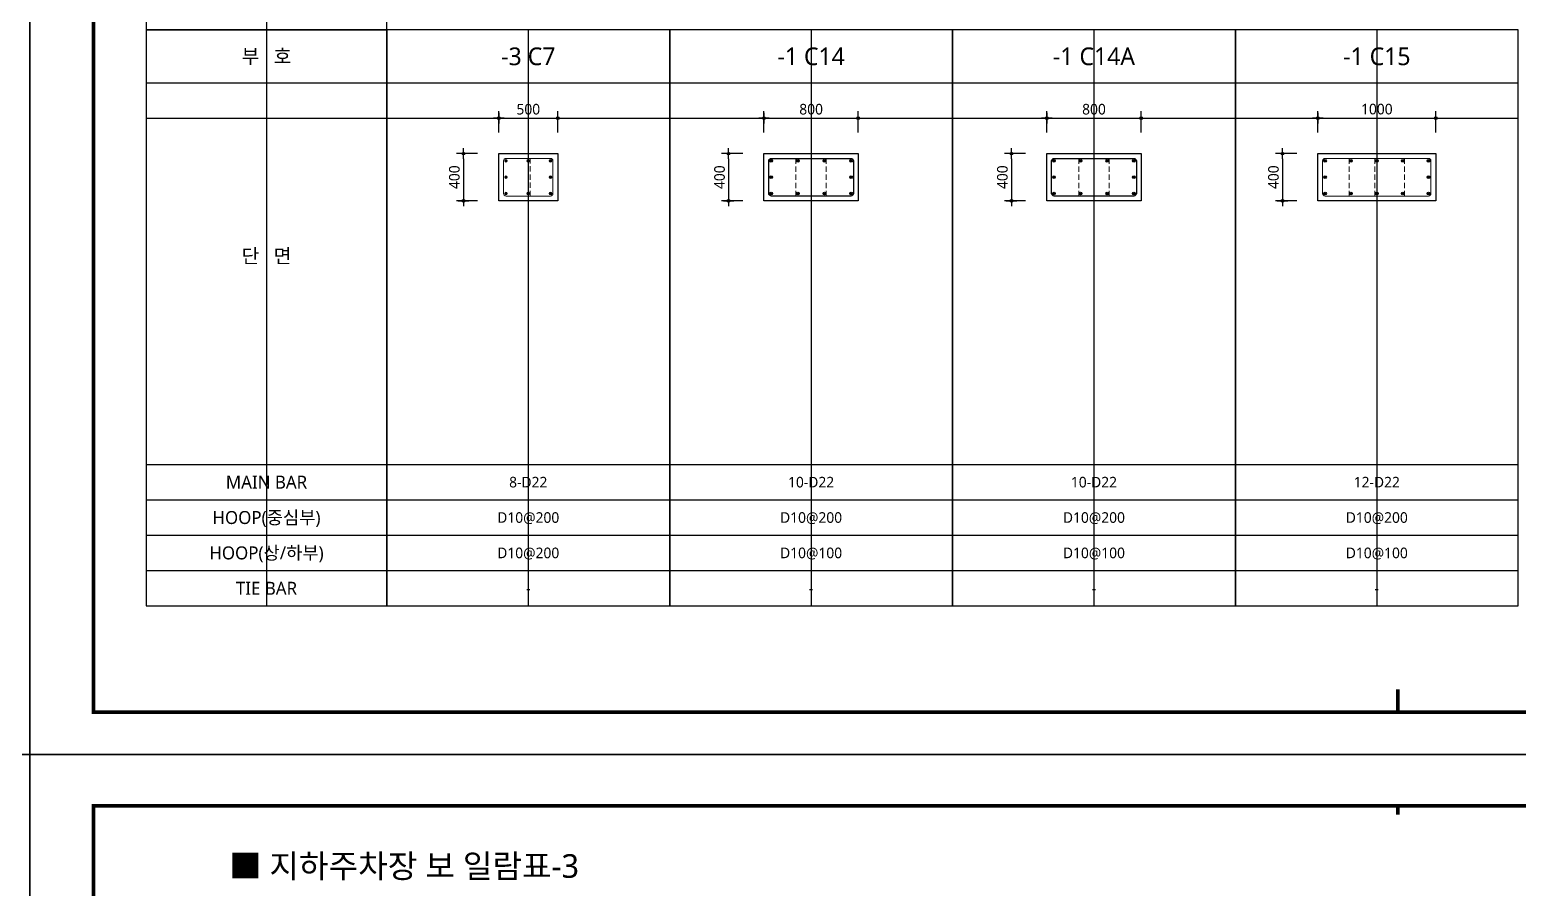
# Model space of a CAD drawing. Header units: millimetres. Extents: x 0 to 252030, y -124740 to 196020.
# Drawn here: x 75630 to 88260, y 159247 to 166526 of the extents above; entities that cross this region are included whole.
import ezdxf
from ezdxf.enums import TextEntityAlignment as Align

# ---------------------------------------------------------------- set-up
doc = ezdxf.new("R2010")
doc.units = ezdxf.units.MM
doc.header["$LTSCALE"] = 30
doc.linetypes.add('HID', pattern=[2.3, 1.5, -0.8])
doc.layers.get('DEFPOINTS').update_dxf_attribs({"color": 142})
for name, color, linetype in [('0-SEC1', 3, 'Continuous'), ('CON', 2, 'Continuous'), ('DIM', 7, 'Continuous'), ('S-철근', 3, 'Continuous'), ('SHEET', 7, 'Continuous'), ('TEXT', 6, 'Continuous'), ('TXT', 3, 'Continuous'), ('XR-FORM_(도룡동)$0$Sheet', 7, 'Continuous')]:
    doc.layers.add(name, color=color, linetype=linetype)
doc.layers.add('HoopBar', color=1, linetype='Continuous', lineweight=0)
doc.layers.add('TieBar', color=7, linetype='HID', lineweight=0)
doc.styles.get("Standard").update_dxf_attribs({"font": 'malgun.ttf'})
doc.styles.add('맑은 고딕', font='malgun.ttf')
doc.dimstyles.new('30NDIM', dxfattribs={"dimscale": 50, "dimtxt": 3, "dimasz": 1.5, "dimexe": 2, "dimexo": 6, "dimgap": 1, "dimtad": 1, "dimdec": 0, "dimrnd": 0.25, "dimzin": 0, "dimdsep": 46, "dimtxsty": 'Standard', "dimblk": 'Z_DOT', "dimcen": 5, "dimclrd": 256, "dimclre": 256, "dimclrt": 3, "dimadec": 0, "dimazin": 0, "dimtm": 1e-09, "dimtfac": 1, "dimtdec": 0, "dimtix": 1, "dimtmove": 2, "dimatfit": 1, "dimldrblk": 'Z_DOT', "dimfxl": 1, "dimtolj": 1, "dimtzin": 0, "dimarcsym": 0})

# ---------------------------------------------------------------- blocks, each defined once
blk = doc.blocks.new('XR-FORM_(도룡동)$0$S')
at = {"layer": 'XR-FORM_(도룡동)$0$Sheet', "const_width": 100}
blk.add_lwpolyline([(1850, 57950), (82250, 57950), (82250, 1200), (1850, 1200)], close=True, dxfattribs=at)
at = {"layer": 'XR-FORM_(도룡동)$0$Sheet', "linetype": 'Continuous', "const_width": 100}
for points in [[(38745, 57950), (38745, 57700)], [(38745, 1846), (38745, 1200)]]:
    blk.add_lwpolyline(points, dxfattribs=at)
blk = doc.blocks.new('XR-FORM_(도룡동)', base_point=(101.33, -56114.51))
at = {"layer": 'DEFPOINTS'}
blk.add_lwpolyline([(0, 0), (420, 0), (420, 297), (0, 297)], close=True, dxfattribs=at)
at = {"xscale": 0.005, "yscale": 0.005, "zscale": 0.005}
blk.add_blockref('XR-FORM_(도룡동)$0$S', (-0.25, 0), dxfattribs=at)
blk = doc.blocks.new('*U60')
at = {"layer": 'DEFPOINTS'}
for p, q in [((-1021, 4886), (-1021, 0)), ((-2043, 4136), (0, 4136))]:
    blk.add_line(p, q, dxfattribs=at)
at = {"layer": 'SHEET'}
blk.add_line((-2043, 4436), (0, 4436), dxfattribs=at)
at = {"layer": 'SHEET', "color": 6}
for p, q in [((-2043, 1200), (0, 1200)), ((-2043, 900), (0, 900)), ((-2043, 600), (0, 600)), ((-2043, 300), (0, 300))]:
    blk.add_line(p, q, dxfattribs=at)
at = {"layer": 'SHEET'}
blk.add_lwpolyline([(0, 4886), (-2043, 4886), (-2043, 0), (0, 0)], close=True, dxfattribs=at)
at = {"layer": 'TXT', "style": '맑은 고딕'}
for s, height, p in [('부   호', 120, (-1021, 4661)), ('단   면', 120, (-1021, 2968)), ('MAIN BAR', 110, (-1021, 1050)), ('HOOP(중심부)', 110, (-1021, 750)), ('HOOP(상/하부)', 110, (-1021, 450)), ('TIE BAR', 110, (-1021, 150))]:
    blk.add_text(s, height=height, dxfattribs=at).set_placement(p, align=Align.MIDDLE_CENTER)
blk = doc.blocks.new('*U58')
at = {"layer": 'DEFPOINTS'}
for p, q in [((-1200, 4886), (-1200, 0)), ((-2400, 4136), (0, 4136))]:
    blk.add_line(p, q, dxfattribs=at)
at = {"layer": 'SHEET'}
blk.add_line((-2400, 4436), (0, 4436), dxfattribs=at)
at = {"layer": 'SHEET', "color": 6}
for p, q in [((-2400, 1200), (0, 1200)), ((-2400, 900), (0, 900)), ((-2400, 600), (0, 600)), ((-2400, 300), (0, 300))]:
    blk.add_line(p, q, dxfattribs=at)
at = {"layer": 'SHEET'}
blk.add_lwpolyline([(0, 4886), (-2400, 4886), (-2400, 0), (0, 0)], close=True, dxfattribs=at)
blk = doc.blocks.new('Z_DOT')
at = {"layer": 'DIM', "color": 0}
for p, q in [((-1, 0), (1, 0)), ((0, -1), (0, 1))]:
    blk.add_line(p, q, dxfattribs=at)
for radius in [0.25, 0.125]:
    blk.add_circle((0, 0), radius, dxfattribs=at)
blk = doc.blocks.new('*D1301')
at = {"layer": 'DEFPOINTS', "color": 0, "transparency": 16777216}
for p in [(80110, 165776), (79610, 165476), (80110, 165476)]:
    blk.add_point(p, dxfattribs=at)
at = {"layer": 'DIM', "lineweight": -2, "transparency": 16777216}
for p, q in [((79610, 165656), (79610, 165836)), ((80110, 165656), (80110, 165836)), ((79655, 165776), (80065, 165776))]:
    blk.add_line(p, q, dxfattribs=at)
at = {"layer": 'DIM', "lineweight": -2, "transparency": 16777216, "xscale": 45, "yscale": 45, "zscale": 45, "rotation": 180}
blk.add_blockref('Z_DOT', (79610, 165776), dxfattribs=at)
at = {"layer": 'DIM', "lineweight": -2, "transparency": 16777216, "xscale": 45, "yscale": 45, "zscale": 45}
blk.add_blockref('Z_DOT', (80110, 165776), dxfattribs=at)
at = {"layer": 'DIM', "color": 3, "transparency": 16777216, "insert": (79860, 165852), "char_height": 90, "attachment_point": 5}
blk.add_mtext('\\A1;500', dxfattribs=at)
blk = doc.blocks.new('*D1302')
at = {"layer": 'DEFPOINTS', "color": 0, "transparency": 16777216}
for p in [(79610, 165476), (79310, 165076), (79610, 165076)]:
    blk.add_point(p, dxfattribs=at)
at = {"layer": 'DIM', "lineweight": -2, "transparency": 16777216}
for p, q in [((79430, 165476), (79250, 165476)), ((79310, 165431), (79310, 165121)), ((79430, 165076), (79250, 165076))]:
    blk.add_line(p, q, dxfattribs=at)
at = {"layer": 'DIM', "lineweight": -2, "transparency": 16777216, "xscale": 45, "yscale": 45, "zscale": 45}
for p, rotation in [((79310, 165476), 90), ((79310, 165076), 270)]:
    blk.add_blockref('Z_DOT', p, dxfattribs=dict(at, rotation=rotation))
at = {"layer": 'DIM', "color": 3, "transparency": 16777216, "insert": (79233, 165276), "char_height": 90, "attachment_point": 5, "rotation": 90}
blk.add_mtext('\\A1;400', dxfattribs=at)
blk = doc.blocks.new('*D1303')
at = {"layer": 'DEFPOINTS', "color": 0, "transparency": 16777216}
for p in [(81860, 165476), (81560, 165076), (81860, 165076)]:
    blk.add_point(p, dxfattribs=at)
at = {"layer": 'DIM', "lineweight": -2, "transparency": 16777216}
for p, q in [((81680, 165476), (81500, 165476)), ((81560, 165431), (81560, 165121)), ((81680, 165076), (81500, 165076))]:
    blk.add_line(p, q, dxfattribs=at)
at = {"layer": 'DIM', "lineweight": -2, "transparency": 16777216, "xscale": 45, "yscale": 45, "zscale": 45}
for p, rotation in [((81560, 165476), 90), ((81560, 165076), 270)]:
    blk.add_blockref('Z_DOT', p, dxfattribs=dict(at, rotation=rotation))
at = {"layer": 'DIM', "color": 3, "transparency": 16777216, "insert": (81483, 165276), "char_height": 90, "attachment_point": 5, "rotation": 90}
blk.add_mtext('\\A1;400', dxfattribs=at)
blk = doc.blocks.new('*D1304')
at = {"layer": 'DEFPOINTS', "color": 0, "transparency": 16777216}
for p in [(82660, 165776), (81860, 165476), (82660, 165476)]:
    blk.add_point(p, dxfattribs=at)
at = {"layer": 'DIM', "lineweight": -2, "transparency": 16777216}
for p, q in [((81860, 165656), (81860, 165836)), ((82660, 165656), (82660, 165836)), ((81905, 165776), (82615, 165776))]:
    blk.add_line(p, q, dxfattribs=at)
at = {"layer": 'DIM', "lineweight": -2, "transparency": 16777216, "xscale": 45, "yscale": 45, "zscale": 45, "rotation": 180}
blk.add_blockref('Z_DOT', (81860, 165776), dxfattribs=at)
at = {"layer": 'DIM', "lineweight": -2, "transparency": 16777216, "xscale": 45, "yscale": 45, "zscale": 45}
blk.add_blockref('Z_DOT', (82660, 165776), dxfattribs=at)
at = {"layer": 'DIM', "color": 3, "transparency": 16777216, "insert": (82260, 165852), "char_height": 90, "attachment_point": 5}
blk.add_mtext('\\A1;800', dxfattribs=at)
blk = doc.blocks.new('*D1305')
at = {"layer": 'DEFPOINTS', "color": 0, "transparency": 16777216}
for p in [(84260, 165476), (83960, 165076), (84260, 165076)]:
    blk.add_point(p, dxfattribs=at)
at = {"layer": 'DIM', "lineweight": -2, "transparency": 16777216}
for p, q in [((84080, 165476), (83900, 165476)), ((83960, 165431), (83960, 165121)), ((84080, 165076), (83900, 165076))]:
    blk.add_line(p, q, dxfattribs=at)
at = {"layer": 'DIM', "lineweight": -2, "transparency": 16777216, "xscale": 45, "yscale": 45, "zscale": 45}
for p, rotation in [((83960, 165476), 90), ((83960, 165076), 270)]:
    blk.add_blockref('Z_DOT', p, dxfattribs=dict(at, rotation=rotation))
at = {"layer": 'DIM', "color": 3, "transparency": 16777216, "insert": (83883, 165276), "char_height": 90, "attachment_point": 5, "rotation": 90}
blk.add_mtext('\\A1;400', dxfattribs=at)
blk = doc.blocks.new('*D1306')
at = {"layer": 'DEFPOINTS', "color": 0, "transparency": 16777216}
for p in [(85060, 165776), (84260, 165476), (85060, 165476)]:
    blk.add_point(p, dxfattribs=at)
at = {"layer": 'DIM', "lineweight": -2, "transparency": 16777216}
for p, q in [((84260, 165656), (84260, 165836)), ((85060, 165656), (85060, 165836)), ((84305, 165776), (85015, 165776))]:
    blk.add_line(p, q, dxfattribs=at)
at = {"layer": 'DIM', "lineweight": -2, "transparency": 16777216, "xscale": 45, "yscale": 45, "zscale": 45, "rotation": 180}
blk.add_blockref('Z_DOT', (84260, 165776), dxfattribs=at)
at = {"layer": 'DIM', "lineweight": -2, "transparency": 16777216, "xscale": 45, "yscale": 45, "zscale": 45}
blk.add_blockref('Z_DOT', (85060, 165776), dxfattribs=at)
at = {"layer": 'DIM', "color": 3, "transparency": 16777216, "insert": (84660, 165852), "char_height": 90, "attachment_point": 5}
blk.add_mtext('\\A1;800', dxfattribs=at)
blk = doc.blocks.new('*D1307')
at = {"layer": 'DEFPOINTS', "color": 0, "transparency": 16777216}
for p in [(86560, 165476), (86260, 165076), (86560, 165076)]:
    blk.add_point(p, dxfattribs=at)
at = {"layer": 'DIM', "lineweight": -2, "transparency": 16777216}
for p, q in [((86380, 165476), (86200, 165476)), ((86260, 165431), (86260, 165121)), ((86380, 165076), (86200, 165076))]:
    blk.add_line(p, q, dxfattribs=at)
at = {"layer": 'DIM', "lineweight": -2, "transparency": 16777216, "xscale": 45, "yscale": 45, "zscale": 45}
for p, rotation in [((86260, 165476), 90), ((86260, 165076), 270)]:
    blk.add_blockref('Z_DOT', p, dxfattribs=dict(at, rotation=rotation))
at = {"layer": 'DIM', "color": 3, "transparency": 16777216, "insert": (86183, 165276), "char_height": 90, "attachment_point": 5, "rotation": 90}
blk.add_mtext('\\A1;400', dxfattribs=at)
blk = doc.blocks.new('*D1308')
at = {"layer": 'DEFPOINTS', "color": 0, "transparency": 16777216}
for p in [(87560, 165776), (86560, 165476), (87560, 165476)]:
    blk.add_point(p, dxfattribs=at)
at = {"layer": 'DIM', "lineweight": -2, "transparency": 16777216}
for p, q in [((86560, 165656), (86560, 165836)), ((87560, 165656), (87560, 165836)), ((86605, 165776), (87515, 165776))]:
    blk.add_line(p, q, dxfattribs=at)
at = {"layer": 'DIM', "lineweight": -2, "transparency": 16777216, "xscale": 45, "yscale": 45, "zscale": 45, "rotation": 180}
blk.add_blockref('Z_DOT', (86560, 165776), dxfattribs=at)
at = {"layer": 'DIM', "lineweight": -2, "transparency": 16777216, "xscale": 45, "yscale": 45, "zscale": 45}
blk.add_blockref('Z_DOT', (87560, 165776), dxfattribs=at)
at = {"layer": 'DIM', "color": 3, "transparency": 16777216, "insert": (87060, 165853), "char_height": 90, "attachment_point": 5}
blk.add_mtext('\\A1;1000', dxfattribs=at)

msp = doc.modelspace()

# ---------------------------------------------------------------- hatches: boundary and pattern name
at = {"layer": 'HoopBar'}
h = msp.add_hatch(color=3, dxfattribs=at)
edge = h.paths.add_edge_path()
edge.add_arc((79670.75027, 165415.00008), 11.1, 180, 360)
edge.add_arc((79670.75027, 165415.00008), 11.1, 360, 540)
h = msp.add_hatch(color=3, dxfattribs=at)
edge = h.paths.add_edge_path()
edge.add_arc((79859.75027, 165415.00008), 11.1, 180, 360)
edge.add_arc((79859.75027, 165415.00008), 11.1, 360, 540)
h = msp.add_hatch(color=3, dxfattribs=at)
edge = h.paths.add_edge_path()
edge.add_arc((80048.75027, 165415.00008), 11.1, 180, 360)
edge.add_arc((80048.75027, 165415.00008), 11.1, 360, 540)
h = msp.add_hatch(color=3, dxfattribs=at)
edge = h.paths.add_edge_path()
edge.add_arc((79670.75027, 165276.00008), 11.1, 180, 360)
edge.add_arc((79670.75027, 165276.00008), 11.1, 360, 540)
h = msp.add_hatch(color=3, dxfattribs=at)
edge = h.paths.add_edge_path()
edge.add_arc((80048.75027, 165276.00008), 11.1, 180, 360)
edge.add_arc((80048.75027, 165276.00008), 11.1, 360, 540)
h = msp.add_hatch(color=3, dxfattribs=at)
edge = h.paths.add_edge_path()
edge.add_arc((79670.75027, 165137.00008), 11.1, 180, 360)
edge.add_arc((79670.75027, 165137.00008), 11.1, 360, 540)
h = msp.add_hatch(color=3, dxfattribs=at)
edge = h.paths.add_edge_path()
edge.add_arc((79859.75027, 165137.00008), 11.1, 180, 360)
edge.add_arc((79859.75027, 165137.00008), 11.1, 360, 540)
h = msp.add_hatch(color=3, dxfattribs=at)
edge = h.paths.add_edge_path()
edge.add_arc((80048.75027, 165137.00008), 11.1, 180, 360)
edge.add_arc((80048.75027, 165137.00008), 11.1, 360, 540)
at = {"layer": 'S-철근'}
h = msp.add_hatch(color=256, dxfattribs=at)
edge = h.paths.add_edge_path()
edge.add_arc((81920.74952, 165415.00041), 11.1, 0, 180)
edge.add_arc((81920.74952, 165415.00041), 11.1, 180, 360)
h = msp.add_hatch(color=256, dxfattribs=at)
edge = h.paths.add_edge_path()
edge.add_arc((82146.74952, 165415.00041), 11.1, 0, 180)
edge.add_arc((82146.74952, 165415.00041), 11.1, 180, 360)
h = msp.add_hatch(color=256, dxfattribs=at)
edge = h.paths.add_edge_path()
edge.add_arc((82372.74952, 165415.00041), 11.1, 0, 180)
edge.add_arc((82372.74952, 165415.00041), 11.1, 180, 360)
h = msp.add_hatch(color=256, dxfattribs=at)
edge = h.paths.add_edge_path()
edge.add_arc((82598.74952, 165415.00041), 11.1, 0, 180)
edge.add_arc((82598.74952, 165415.00041), 11.1, 180, 360)
h = msp.add_hatch(color=256, dxfattribs=at)
edge = h.paths.add_edge_path()
edge.add_arc((84320.74952, 165415.00041), 11.1, 0, 180)
edge.add_arc((84320.74952, 165415.00041), 11.1, 180, 360)
h = msp.add_hatch(color=256, dxfattribs=at)
edge = h.paths.add_edge_path()
edge.add_arc((84546.74952, 165415.00041), 11.1, 0, 180)
edge.add_arc((84546.74952, 165415.00041), 11.1, 180, 360)
h = msp.add_hatch(color=256, dxfattribs=at)
edge = h.paths.add_edge_path()
edge.add_arc((84772.74952, 165415.00041), 11.1, 0, 180)
edge.add_arc((84772.74952, 165415.00041), 11.1, 180, 360)
h = msp.add_hatch(color=256, dxfattribs=at)
edge = h.paths.add_edge_path()
edge.add_arc((84998.74952, 165415.00041), 11.1, 0, 180)
edge.add_arc((84998.74952, 165415.00041), 11.1, 180, 360)
h = msp.add_hatch(color=256, dxfattribs=at)
edge = h.paths.add_edge_path()
edge.add_arc((86620.74977, 165415.00008), 11.1, 0, 180)
edge.add_arc((86620.74977, 165415.00008), 11.1, 180, 360)
h = msp.add_hatch(color=256, dxfattribs=at)
edge = h.paths.add_edge_path()
edge.add_arc((86840.24977, 165415.00008), 11.1, 0, 180)
edge.add_arc((86840.24977, 165415.00008), 11.1, 180, 360)
h = msp.add_hatch(color=256, dxfattribs=at)
edge = h.paths.add_edge_path()
edge.add_arc((87059.74977, 165415.00008), 11.1, 0, 180)
edge.add_arc((87059.74977, 165415.00008), 11.1, 180, 360)
h = msp.add_hatch(color=256, dxfattribs=at)
edge = h.paths.add_edge_path()
edge.add_arc((87279.24977, 165415.00008), 11.1, 0, 180)
edge.add_arc((87279.24977, 165415.00008), 11.1, 180, 360)
h = msp.add_hatch(color=256, dxfattribs=at)
edge = h.paths.add_edge_path()
edge.add_arc((87498.74977, 165415.00008), 11.1, 0, 180)
edge.add_arc((87498.74977, 165415.00008), 11.1, 180, 360)
h = msp.add_hatch(color=256, dxfattribs=at)
edge = h.paths.add_edge_path()
edge.add_arc((81920.74952, 165276.00041), 11.1, 0, 180)
edge.add_arc((81920.74952, 165276.00041), 11.1, 180, 360)
h = msp.add_hatch(color=256, dxfattribs=at)
edge = h.paths.add_edge_path()
edge.add_arc((82598.74952, 165276.00041), 11.1, 0, 180)
edge.add_arc((82598.74952, 165276.00041), 11.1, 180, 360)
h = msp.add_hatch(color=256, dxfattribs=at)
edge = h.paths.add_edge_path()
edge.add_arc((84320.74952, 165276.00041), 11.1, 0, 180)
edge.add_arc((84320.74952, 165276.00041), 11.1, 180, 360)
h = msp.add_hatch(color=256, dxfattribs=at)
edge = h.paths.add_edge_path()
edge.add_arc((84998.74952, 165276.00041), 11.1, 0, 180)
edge.add_arc((84998.74952, 165276.00041), 11.1, 180, 360)
h = msp.add_hatch(color=256, dxfattribs=at)
edge = h.paths.add_edge_path()
edge.add_arc((86620.74977, 165276.00008), 11.1, 0, 180)
edge.add_arc((86620.74977, 165276.00008), 11.1, 180, 360)
h = msp.add_hatch(color=256, dxfattribs=at)
edge = h.paths.add_edge_path()
edge.add_arc((87498.74977, 165276.00008), 11.1, 0, 180)
edge.add_arc((87498.74977, 165276.00008), 11.1, 180, 360)
h = msp.add_hatch(color=256, dxfattribs=at)
edge = h.paths.add_edge_path()
edge.add_arc((81920.74952, 165137.00041), 11.1, 0, 180)
edge.add_arc((81920.74952, 165137.00041), 11.1, 180, 360)
h = msp.add_hatch(color=256, dxfattribs=at)
edge = h.paths.add_edge_path()
edge.add_arc((82146.74952, 165137.00041), 11.1, 0, 180)
edge.add_arc((82146.74952, 165137.00041), 11.1, 180, 360)
h = msp.add_hatch(color=256, dxfattribs=at)
edge = h.paths.add_edge_path()
edge.add_arc((82372.74952, 165137.00041), 11.1, 0, 180)
edge.add_arc((82372.74952, 165137.00041), 11.1, 180, 360)
h = msp.add_hatch(color=256, dxfattribs=at)
edge = h.paths.add_edge_path()
edge.add_arc((82598.74952, 165137.00041), 11.1, 0, 180)
edge.add_arc((82598.74952, 165137.00041), 11.1, 180, 360)
h = msp.add_hatch(color=256, dxfattribs=at)
edge = h.paths.add_edge_path()
edge.add_arc((84320.74952, 165137.00041), 11.1, 0, 180)
edge.add_arc((84320.74952, 165137.00041), 11.1, 180, 360)
h = msp.add_hatch(color=256, dxfattribs=at)
edge = h.paths.add_edge_path()
edge.add_arc((84546.74952, 165137.00041), 11.1, 0, 180)
edge.add_arc((84546.74952, 165137.00041), 11.1, 180, 360)
h = msp.add_hatch(color=256, dxfattribs=at)
edge = h.paths.add_edge_path()
edge.add_arc((84772.74952, 165137.00041), 11.1, 0, 180)
edge.add_arc((84772.74952, 165137.00041), 11.1, 180, 360)
h = msp.add_hatch(color=256, dxfattribs=at)
edge = h.paths.add_edge_path()
edge.add_arc((84998.74952, 165137.00041), 11.1, 0, 180)
edge.add_arc((84998.74952, 165137.00041), 11.1, 180, 360)
h = msp.add_hatch(color=256, dxfattribs=at)
edge = h.paths.add_edge_path()
edge.add_arc((86620.74977, 165137.00008), 11.1, 0, 180)
edge.add_arc((86620.74977, 165137.00008), 11.1, 180, 360)
h = msp.add_hatch(color=256, dxfattribs=at)
edge = h.paths.add_edge_path()
edge.add_arc((86840.24977, 165137.00008), 11.1, 0, 180)
edge.add_arc((86840.24977, 165137.00008), 11.1, 180, 360)
h = msp.add_hatch(color=256, dxfattribs=at)
edge = h.paths.add_edge_path()
edge.add_arc((87059.74977, 165137.00008), 11.1, 0, 180)
edge.add_arc((87059.74977, 165137.00008), 11.1, 180, 360)
h = msp.add_hatch(color=256, dxfattribs=at)
edge = h.paths.add_edge_path()
edge.add_arc((87279.24977, 165137.00008), 11.1, 0, 180)
edge.add_arc((87279.24977, 165137.00008), 11.1, 180, 360)
h = msp.add_hatch(color=256, dxfattribs=at)
edge = h.paths.add_edge_path()
edge.add_arc((87498.74977, 165137.00008), 11.1, 0, 180)
edge.add_arc((87498.74977, 165137.00008), 11.1, 180, 360)

# ---------------------------------------------------------------- linework, layer by layer
at = {"layer": 'CON', "color": 8}
for points in [[(79609.75027, 165076.00008), (79609.75027, 165476.00008), (80109.75027, 165476.00008), (80109.75027, 165076.00008)], [(81859.74952, 165076.00041), (81859.74952, 165476.00041), (82659.74952, 165476.00041), (82659.74952, 165076.00041)], [(84259.74952, 165076.00041), (84259.74952, 165476.00041), (85059.74952, 165476.00041), (85059.74952, 165076.00041)], [(86559.74977, 165076.00008), (86559.74977, 165476.00008), (87559.74977, 165476.00008), (87559.74977, 165076.00008)]]:
    msp.add_lwpolyline(points, close=True, dxfattribs=at)
at = {"layer": 'HoopBar', "color": 3}
for points in [[(80047.18027, 165435.63008, -0.4142135624), (80069.38027, 165413.43008), (80069.38027, 165138.57008, -0.4142135624), (80047.18027, 165116.37008), (79672.32027, 165116.37008, -0.4142135624), (79650.12027, 165138.57008), (79650.12027, 165413.43008, -0.4142135624), (79672.32027, 165435.63008), (80047.18027, 165435.63008)], [(86622.31977, 165116.37008, -0.4142135624), (86600.11977, 165138.57008), (86600.11977, 165413.43008, -0.4142135624), (86622.31977, 165435.63008), (87497.17977, 165435.63008, -0.4142135624), (87519.37977, 165413.43008), (87519.37977, 165138.57008, -0.4142135624), (87497.17977, 165116.37008), (86622.31977, 165116.37008)]]:
    msp.add_lwpolyline(points, format="xyb", dxfattribs=at)
for centre in [(79670.75027, 165415.00008), (79859.75027, 165415.00008), (80048.75027, 165415.00008), (79670.75027, 165276.00008), (80048.75027, 165276.00008), (79670.75027, 165137.00008), (79859.75027, 165137.00008), (80048.75027, 165137.00008)]:
    msp.add_circle(centre, 11.1, dxfattribs=at)
at = {"layer": 'S-철근'}
for points in [[(81922.31952, 165116.37041, -0.4142135624), (81900.11952, 165138.57041), (81900.11952, 165413.43041, -0.4142135624), (81922.31952, 165435.63041), (82597.17952, 165435.63041, -0.4142135624), (82619.37952, 165413.43041), (82619.37952, 165138.57041, -0.4142135624), (82597.17952, 165116.37041), (81922.31952, 165116.37041)], [(84322.31952, 165116.37041, -0.4142135624), (84300.11952, 165138.57041), (84300.11952, 165413.43041, -0.4142135624), (84322.31952, 165435.63041), (84997.17952, 165435.63041, -0.4142135624), (85019.37952, 165413.43041), (85019.37952, 165138.57041, -0.4142135624), (84997.17952, 165116.37041), (84322.31952, 165116.37041)]]:
    msp.add_lwpolyline(points, format="xyb", dxfattribs=at)
for centre in [(81920.74952, 165415.00041), (82146.74952, 165415.00041), (82372.74952, 165415.00041), (82598.74952, 165415.00041), (84320.74952, 165415.00041), (84546.74952, 165415.00041), (84772.74952, 165415.00041), (84998.74952, 165415.00041), (86620.74977, 165415.00008), (86840.24977, 165415.00008), (87059.74977, 165415.00008), (87279.24977, 165415.00008), (87498.74977, 165415.00008), (81920.74952, 165276.00041), (82598.74952, 165276.00041), (84320.74952, 165276.00041), (84998.74952, 165276.00041), (86620.74977, 165276.00008), (87498.74977, 165276.00008), (81920.74952, 165137.00041), (82146.74952, 165137.00041), (82372.74952, 165137.00041), (82598.74952, 165137.00041), (84320.74952, 165137.00041), (84546.74952, 165137.00041), (84772.74952, 165137.00041), (84998.74952, 165137.00041), (86620.74977, 165137.00008), (86840.24977, 165137.00008), (87059.74977, 165137.00008), (87279.24977, 165137.00008), (87498.74977, 165137.00008)]:
    msp.add_circle(centre, 11.1, dxfattribs=at)
at = {"layer": 'TieBar'}
for p, q in [((79875.61527, 165116.37008), (79875.61527, 165435.63008)), ((82130.88452, 165435.63041), (82130.88452, 165116.37041)), ((82388.61452, 165435.63041), (82388.61452, 165116.37041)), ((84530.88452, 165435.63041), (84530.88452, 165116.37041)), ((84788.61452, 165435.63041), (84788.61452, 165116.37041)), ((86824.38477, 165435.63008), (86824.38477, 165116.37008)), ((87043.88477, 165435.63008), (87043.88477, 165116.37008)), ((87295.11477, 165435.63008), (87295.11477, 165116.37008))]:
    msp.add_line(p, q, dxfattribs=at)

# ---------------------------------------------------------------- block references
for name, p in [('*U60', (78659.75027, 166525.99992)), ('*U60', (78659.75027, 161639.99992)), ('*U58', (81059.75027, 161640.00008)), ('*U58', (83459.75027, 161640.00008)), ('*U58', (85859.75027, 161640.00008)), ('*U58', (88259.75027, 161640.00008))]:
    msp.add_blockref(name, p)
at = {"layer": '0-SEC1', "xscale": 60, "yscale": 60, "zscale": 60}
for p in [(56510.02429, -3206490.57868), (81710.02429, -3206490.57868), (56510.02429, -3224310.57868), (81710.02429, -3224310.57868)]:
    msp.add_blockref('XR-FORM_(도룡동)', p, dxfattribs=at)

# ---------------------------------------------------------------- texts
at = {"layer": 'TEXT', "style": '맑은 고딕'}
msp.add_text('■ 지하주차장 보 일람표-3', height=200, dxfattribs=at).set_placement((77322.82534, 159434.96949), align=Align.MIDDLE_LEFT)
at = {"layer": 'TXT', "color": 2, "style": '맑은 고딕'}
for s, p in [('-3 C7', (79859.75076, 166301.00008)), ('-1 C14', (82259.74952, 166301.00041)), ('-1 C14A', (84659.74952, 166301.00041)), ('-1 C15', (87059.74977, 166301.00008))]:
    msp.add_text(s, height=150, dxfattribs=at).set_placement(p, align=Align.MIDDLE_CENTER)
at = {"layer": 'TXT', "style": '맑은 고딕'}
for s, p in [('8-D22', (79859.75076, 162690.00008)), ('10-D22', (82259.74952, 162690.00041)), ('10-D22', (84659.74952, 162690.00041)), ('12-D22', (87059.74977, 162690.00008)), ('D10@200', (79859.75076, 162390.00008)), ('D10@200', (82259.74952, 162390.00041)), ('D10@200', (84659.74952, 162390.00041)), ('D10@200', (87059.74977, 162390.00008)), ('D10@200', (79859.75076, 162090.00008)), ('D10@100', (82259.74952, 162090.00041)), ('D10@100', (84659.74952, 162090.00041)), ('D10@100', (87059.74977, 162090.00008)), ('-', (79859.75076, 161790.00008)), ('-', (82259.74952, 161790.00041)), ('-', (84659.74952, 161790.00041)), ('-', (87059.74977, 161790.00008))]:
    msp.add_text(s, height=90, dxfattribs=at).set_placement(p, align=Align.MIDDLE_CENTER)

# ---------------------------------------------------------------- dimensions: what is measured, and where the dimension line sits
at = {"layer": 'DIM'}
for base, p1, p2, picture, middle in [((80109.75027, 165776.00008), (79609.75027, 165476.00008), (80109.75027, 165476.00008), '*D1301', (79859.75027, 165852.49804)), ((82659.74952, 165776.00041), (81859.74952, 165476.00041), (82659.74952, 165476.00041), '*D1304', (82259.74952, 165852.49837)), ((85059.74952, 165776.00041), (84259.74952, 165476.00041), (85059.74952, 165476.00041), '*D1306', (84659.74952, 165852.49837)), ((87559.74977, 165776.00008), (86559.74977, 165476.00008), (87559.74977, 165476.00008), '*D1308', (87059.74977, 165852.74261))]:
    dim = msp.add_linear_dim(base=base, p1=p1, p2=p2, dimstyle='30NDIM', override={"dimscale": 30, "dimtxsty": 'Standard'}, dxfattribs=at)
    dim.commit()
    dim.dimension.update_dxf_attribs({"geometry": picture, "text_midpoint": middle})
for base, p1, p2, override, picture, middle in [((79309.75027, 165076.00008), (79609.75027, 165476.00008), (79609.75027, 165076.00008), {"dimscale": 30}, '*D1302', (79233.25231, 165276.00008)), ((81559.74952, 165076.00041), (81859.74952, 165476.00041), (81859.74952, 165076.00041), {"dimscale": 30, "dimtxsty": 'Standard'}, '*D1303', (81483.25156, 165276.00041)), ((83959.74952, 165076.00041), (84259.74952, 165476.00041), (84259.74952, 165076.00041), {"dimscale": 30, "dimtxsty": 'Standard'}, '*D1305', (83883.25156, 165276.00041)), ((86259.74977, 165076.00008), (86559.74977, 165476.00008), (86559.74977, 165076.00008), {"dimscale": 30, "dimtxsty": 'Standard'}, '*D1307', (86183.25181, 165276.00008))]:
    dim = msp.add_linear_dim(base=base, p1=p1, p2=p2, angle=270, dimstyle='30NDIM', override=override, dxfattribs=at)
    dim.commit()
    dim.dimension.update_dxf_attribs({"geometry": picture, "text_midpoint": middle})

doc.saveas('drawing.dxf')
